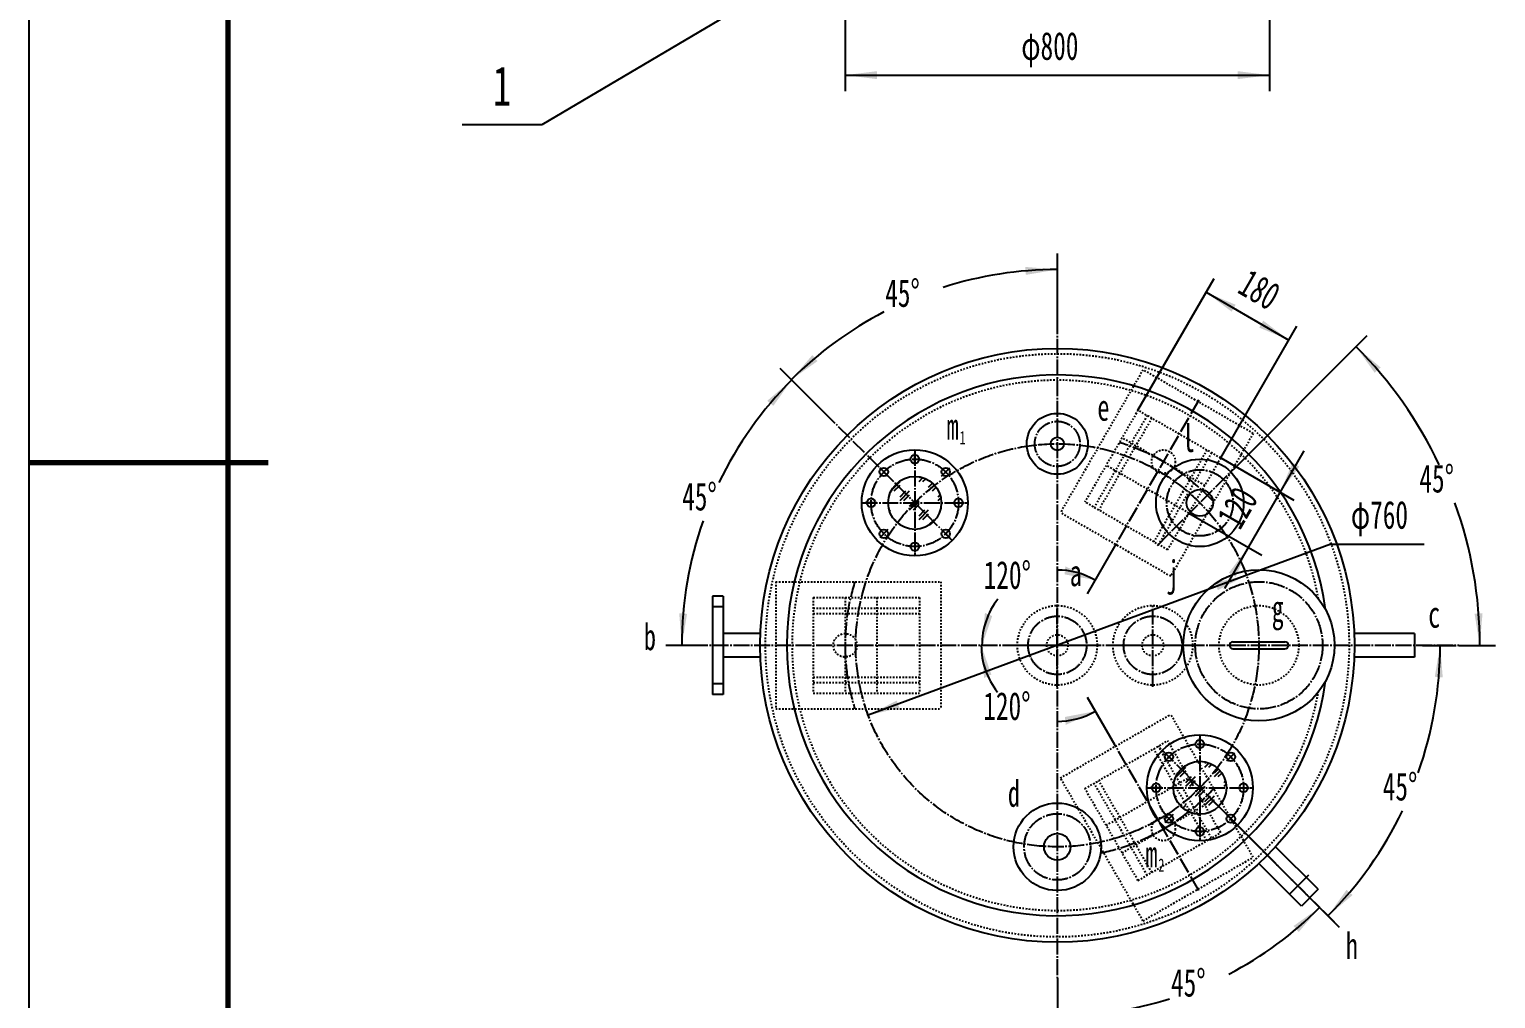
# Model space of a CAD drawing. Header units: millimetres. Extents: x -3150 to 3150, y -4455 to 4455.
# Drawn here: x -3150 to -386, y -1011 to 817 of the extents above; entities that cross this region are included whole.
import ezdxf

# ---------------------------------------------------------------- set-up
doc = ezdxf.new("R2010")
doc.units = ezdxf.units.MM
doc.linetypes.add('EB_DASH', pattern=[6, 3, -3])
doc.linetypes.add('EB_DASHDOT', pattern=[39, 30, -3, 3, -3])
for name, color, linetype, lineweight in [('CAXAEB0', 7, 'Continuous', 70), ('CAXA中心线层', 1, 'EB_DASHDOT', 25), ('CAXA剖面线层', 4, 'Continuous', 25), ('CAXA尺寸线层', 3, 'Continuous', 25), ('CAXA细实线层', 7, 'Continuous', 25)]:
    doc.layers.add(name, color=color, linetype=linetype, lineweight=lineweight)
doc.styles.add('标准', font='SimSun.ttf', dxfattribs={"width": 0.667})
doc.dimstyles.new('标准', dxfattribs={"dimscale": 225, "dimtxt": 3.5, "dimasz": 4, "dimexe": 2, "dimexo": 0, "dimtad": 1, "dimdsep": 46, "dimtxsty": '标准', "dimcen": 0, "dimdle": 6, "dimazin": 2, "dimtfac": 1, "dimtdec": 3, "dimtmove": 0, "dimatfit": 3, "dimfxl": 0, "dimtolj": 1, "dimtzin": 0, "dimarcsym": 0})

# ---------------------------------------------------------------- blocks, each defined once
blk = doc.blocks.new('CAXBLOCK0', base_point=(3000, -4305))
at = {"layer": 'CAXAEB0', "color": 0, "linetype": 'Continuous', "lineweight": 25}
blk.add_line((-3150, -4455), (-3150, 4455), dxfattribs=at)
at = {"layer": 'CAXAEB0', "color": 0, "linetype": 'Continuous', "lineweight": 70}
for p, q in [((-2775, -4305), (-2775, 4305)), ((-3150, 0), (-2700, 0))]:
    blk.add_line(p, q, dxfattribs=at)
blk = doc.blocks.new('*CAXBLOCK1011')
at = {"layer": 'CAXA尺寸线层', "linetype": 'Continuous', "lineweight": 25}
for points in [[(-1612.2, 730.3), (-1552.2, 737.8), (-1552.2, 722.8)], [(-812.2, 730.3), (-872.2, 737.8), (-872.2, 722.8)]]:
    blk.add_hatch(color=0, dxfattribs=at).paths.add_polyline_path(points, flags=0)
at = {"layer": 'CAXA尺寸线层', "color": 0, "linetype": 'Continuous', "lineweight": 25}
for p, q in [((-812.2, 946.9), (-812.2, 700.3)), ((-1612.2, 904.7), (-1612.2, 700.3)), ((-1612.2, 730.3), (-812.2, 730.3))]:
    blk.add_line(p, q, dxfattribs=at)
at = {"layer": 'CAXA尺寸线层', "color": 0, "linetype": 'Continuous', "lineweight": 25, "insert": (-1280.1, 811.6), "char_height": 52.5, "attachment_point": 1, "style": '标准'}
blk.add_mtext('\\fSimSun|b0|i0|p34;φ800', dxfattribs=at)
blk = doc.blocks.new('CAXBLOCK28')
at = {"layer": 'CAXA尺寸线层', "color": 6, "linetype": 'Continuous', "lineweight": 25, "attachment_point": 1, "style": '标准'}
for s, insert, char_height in [('\\fSimSun|b0|i0|p34;m', (-1420.9, 92.8), 50), ('\\fSimSun|b0|i0|p34;1', (-1396.4, 59.1), 25)]:
    blk.add_mtext(s, dxfattribs=dict(at, insert=insert, char_height=char_height))
blk = doc.blocks.new('CAXBLOCK29')
at = {"layer": 'CAXA尺寸线层', "color": 6, "linetype": 'Continuous', "lineweight": 25, "attachment_point": 1, "style": '标准'}
for s, insert, char_height in [('\\fSimSun|b0|i0|p34;m', (-1046.3, -713.5), 50), ('\\fSimSun|b0|i0|p34;2', (-1021.8, -747.2), 25)]:
    blk.add_mtext(s, dxfattribs=dict(at, insert=insert, char_height=char_height))
blk = doc.blocks.new('*CAXBLOCK3031')
at = {"layer": 'CAXA尺寸线层', "linetype": 'Continuous', "lineweight": 25}
for points in [[(-1712.8, 155.5), (-1747.6, 106.5), (-1759.1, 116.1)], [(-1920.1, -345.1), (-1910.1, -285.8), (-1925, -284.5)]]:
    blk.add_hatch(color=0, dxfattribs=at).paths.add_polyline_path(points, flags=0)
at = {"layer": 'CAXA尺寸线层', "color": 0, "linetype": 'Continuous', "lineweight": 25}
for p, q in [((-1640.8, 83.5), (-1734, 176.7)), ((-1900.8, -345.1), (-1950.1, -345.1))]:
    blk.add_line(p, q, dxfattribs=at)
for start, end in [(135, 154.3109), (160.6172, 180)]:
    blk.add_arc((-1212.2, -345.1), 707.9, start, end, dxfattribs=at)
at = {"layer": 'CAXA尺寸线层', "color": 0, "linetype": 'Continuous', "lineweight": 25, "insert": (-1919.4, -38.2), "char_height": 52.5, "attachment_point": 1, "style": '标准'}
blk.add_mtext('\\fSimSun|b0|i0|p34;45{%%D}', dxfattribs=at)
blk = doc.blocks.new('*CAXBLOCK3132')
at = {"layer": 'CAXA尺寸线层', "linetype": 'Continuous', "lineweight": 25}
for points in [[(-1212.2, 363.7), (-1271.5, 353.6), (-1272.8, 368.6)], [(-1713.4, 156.1), (-1664.4, 190.9), (-1674, 202.4)]]:
    blk.add_hatch(color=0, dxfattribs=at).paths.add_polyline_path(points, flags=0)
at = {"layer": 'CAXA尺寸线层', "color": 0, "linetype": 'Continuous', "lineweight": 25}
for p, q in [((-1212.2, 271.8), (-1212.2, 393.7)), ((-1640.8, 83.5), (-1734.6, 177.3))]:
    blk.add_line(p, q, dxfattribs=at)
for start, end in [(90, 107.6908), (117.4831, 135)]:
    blk.add_arc((-1212.2, -345.1), 708.7, start, end, dxfattribs=at)
at = {"layer": 'CAXA尺寸线层', "color": 0, "linetype": 'Continuous', "lineweight": 25, "insert": (-1536.7, 345.7), "char_height": 52.5, "attachment_point": 1, "style": '标准'}
blk.add_mtext('\\fSimSun|b0|i0|p34;45{%%D}', dxfattribs=at)
blk = doc.blocks.new('*CAXBLOCK3233')
at = {"layer": 'CAXA尺寸线层', "linetype": 'Continuous', "lineweight": 25}
for points in [[(-717.8, -839.5), (-766.8, -874.3), (-757.2, -885.8)], [(-1212.2, -1044.3), (-1153, -1034.2), (-1151.7, -1049.2)]]:
    blk.add_hatch(color=0, dxfattribs=at).paths.add_polyline_path(points, flags=0)
at = {"layer": 'CAXA尺寸线层', "color": 0, "linetype": 'Continuous', "lineweight": 25}
for p, q in [((-921.3, -636), (-696.6, -860.7)), ((-1212.2, -973), (-1212.2, -1074.3))]:
    blk.add_line(p, q, dxfattribs=at)
for start, end in [(297.5521, 315), (270, 287.6266)]:
    blk.add_arc((-1212.2, -345.1), 699.2, start, end, dxfattribs=at)
at = {"layer": 'CAXA尺寸线层', "color": 0, "linetype": 'Continuous', "lineweight": 25, "insert": (-997.9, -955.1), "char_height": 52.5, "attachment_point": 1, "style": '标准'}
blk.add_mtext('\\fSimSun|b0|i0|p34;45{%%D}', dxfattribs=at)
blk = doc.blocks.new('*CAXBLOCK3334')
at = {"layer": 'CAXA尺寸线层', "linetype": 'Continuous', "lineweight": 25}
for points in [[(-490.7, -345.1), (-500.7, -404.4), (-485.7, -405.6)], [(-702, -855.3), (-667.1, -806.3), (-655.7, -816)]]:
    blk.add_hatch(color=0, dxfattribs=at).paths.add_polyline_path(points, flags=0)
at = {"layer": 'CAXA尺寸线层', "color": 0, "linetype": 'Continuous', "lineweight": 25}
for p, q in [((-523.7, -345.1), (-460.7, -345.1)), ((-921.3, -636), (-680.8, -876.5))]:
    blk.add_line(p, q, dxfattribs=at)
for start, end in [(340.5586, 0), (315, 334.3721)]:
    blk.add_arc((-1212.2, -345.1), 721.5, start, end, dxfattribs=at)
at = {"layer": 'CAXA尺寸线层', "color": 0, "linetype": 'Continuous', "lineweight": 25, "insert": (-598.8, -585.2), "char_height": 52.5, "attachment_point": 1, "style": '标准'}
blk.add_mtext('\\fSimSun|b0|i0|p34;45{%%D}', dxfattribs=at)
blk = doc.blocks.new('*CAXBLOCK3435')
at = {"layer": 'CAXA尺寸线层', "linetype": 'Continuous', "lineweight": 25}
for points in [[(-931.8, 320.7), (-876.1, 297.2), (-883.6, 284.2)], [(-775.9, 230.7), (-824.1, 267.2), (-831.6, 254.2)]]:
    blk.add_hatch(color=0, dxfattribs=at).paths.add_polyline_path(points, flags=0)
at = {"layer": 'CAXA尺寸线层', "color": 0, "linetype": 'Continuous', "lineweight": 25}
for p, q in [((-1060.2, 98.3), (-916.8, 346.7)), ((-931.8, 320.7), (-775.9, 230.7)), ((-904.3, 8.3), (-760.9, 256.7))]:
    blk.add_line(p, q, dxfattribs=at)
at = {"layer": 'CAXA尺寸线层', "color": 0, "linetype": 'Continuous', "lineweight": 25, "insert": (-848.9, 366.7), "char_height": 52.5, "attachment_point": 1, "rotation": 330, "style": '标准'}
blk.add_mtext('\\fSimSun|b0|i0|p34;180', dxfattribs=at)
blk = doc.blocks.new('*CAXBLOCK3536')
at = {"layer": 'CAXA尺寸线层', "linetype": 'Continuous', "lineweight": 25}
for points in [[(-792.4, -56.3), (-756, -8.1), (-768.9, -0.6)], [(-852.4, -160.2), (-876, -215.9), (-888.9, -208.4)]]:
    blk.add_hatch(color=0, dxfattribs=at).paths.add_polyline_path(points, flags=0)
at = {"layer": 'CAXA尺寸线层', "color": 0, "linetype": 'Continuous', "lineweight": 25}
for p, q in [((-904.3, 8.3), (-766.5, -71.3)), ((-747.4, 21.7), (-897.4, -238.1)), ((-964.3, -95.6), (-826.5, -175.2))]:
    blk.add_line(p, q, dxfattribs=at)
at = {"layer": 'CAXA尺寸线层', "color": 0, "linetype": 'Continuous', "lineweight": 25, "insert": (-913.5, -103.3), "char_height": 52.5, "attachment_point": 1, "rotation": 60, "style": '标准'}
blk.add_mtext('\\fSimSun|b0|i0|p34;120', dxfattribs=at)
blk = doc.blocks.new('*CAXBLOCK3637')
at = {"layer": 'CAXA尺寸线层', "linetype": 'Continuous', "lineweight": 25}
for points in [[(-1355.7, -345.1), (-1336.5, -400.3), (-1350.2, -406.4)], [(-1140.5, -469.3), (-1198, -480.2), (-1196.4, -495.2)]]:
    blk.add_hatch(color=0, dxfattribs=at).paths.add_polyline_path(points, flags=0)
at = {"layer": 'CAXA尺寸线层', "color": 0, "linetype": 'Continuous', "lineweight": 25}
blk.add_line((-1103.9, -532.7), (-1155.5, -443.3), dxfattribs=at)
for start, end in [(180, 217.9737), (269.501, 300)]:
    blk.add_arc((-1212.2, -345.1), 143.4, start, end, dxfattribs=at)
at = {"layer": 'CAXA尺寸线层', "color": 0, "linetype": 'Continuous', "lineweight": 25, "insert": (-1351.8, -433.3), "char_height": 52.5, "attachment_point": 1, "style": '标准'}
blk.add_mtext('\\fSimSun|b0|i0|p34;120{%%D}', dxfattribs=at)
blk = doc.blocks.new('*CAXBLOCK3738')
at = {"layer": 'CAXA尺寸线层', "linetype": 'Continuous', "lineweight": 25}
for points in [[(-1141.2, -222), (-1198.6, -211.2), (-1197.1, -196.2)], [(-1354.3, -345.1), (-1335, -289.9), (-1348.7, -283.8)]]:
    blk.add_hatch(color=0, dxfattribs=at).paths.add_polyline_path(points, flags=0)
at = {"layer": 'CAXA尺寸线层', "color": 0, "linetype": 'Continuous', "lineweight": 25}
blk.add_line((-1103.9, -157.4), (-1156.2, -248), dxfattribs=at)
for start, end in [(60, 90.2306), (142.1999, 180)]:
    blk.add_arc((-1212.2, -345.1), 142.1, start, end, dxfattribs=at)
at = {"layer": 'CAXA尺寸线层', "color": 0, "linetype": 'Continuous', "lineweight": 25, "insert": (-1351.1, -186.1), "char_height": 52.5, "attachment_point": 1, "style": '标准'}
blk.add_mtext('\\fSimSun|b0|i0|p34;120{%%D}', dxfattribs=at)
blk = doc.blocks.new('*CAXBLOCK3839')
at = {"layer": 'CAXA尺寸线层', "linetype": 'Continuous', "lineweight": 25}
for points in [[(-855.9, -213.1), (-909.6, -241), (-914.8, -226.9)], [(-1568.6, -477), (-1509.7, -463.2), (-1514.9, -449.2)]]:
    blk.add_hatch(color=0, dxfattribs=at).paths.add_polyline_path(points, flags=0)
at = {"layer": 'CAXA尺寸线层', "color": 0, "linetype": 'Continuous', "lineweight": 25}
for q in [(-1568.6, -477), (-520.5, -154)]:
    blk.add_line((-696.5, -154), q, dxfattribs=at)
at = {"layer": 'CAXA尺寸线层', "color": 0, "linetype": 'Continuous', "lineweight": 25, "insert": (-658.8, -72.7), "char_height": 52.5, "attachment_point": 1, "style": '标准'}
blk.add_mtext('\\fSimSun|b0|i0|p34;φ760', dxfattribs=at)
blk = doc.blocks.new('CAXBLOCK39')
at = {"layer": 'CAXAEB0', "color": 0, "linetype": 'Continuous', "lineweight": 25}
for p, q in [((-987.8, -592.7), (-969.9, -574.7)), ((-933.9, -567.6), (-931.6, -565.2)), ((-933.9, -574.7), (-926.1, -566.9)), ((-926.8, -574.7), (-921.1, -569.1)), ((-916, -585.5), (-908.5, -578.1)), ((-980.6, -592.7), (-969.9, -581.9)), ((-969.9, -610.7), (-951.9, -592.7)), ((-969.9, -603.5), (-959.1, -592.7)), ((-962.7, -610.7), (-951.9, -599.9)), ((-916, -592.7), (-905.1, -581.8)), ((-908.8, -592.7), (-902, -585.9)), ((-898, -603.5), (-895.3, -600.7)), ((-898, -610.7), (-894, -606.7)), ((-990.4, -631.2), (-987.8, -628.6)), ((-951.9, -621.4), (-944.2, -613.8)), ((-951.9, -628.6), (-943.5, -620.3)), ((-944.7, -628.6), (-943.5, -627.4)), ((-944.2, -613.8), (-943.5, -613.1)), ((-943.5, -613.1), (-941.1, -610.7)), ((-943.5, -620.3), (-937, -613.8)), ((-943.5, -627.4), (-933.9, -617.8)), ((-937, -613.8), (-933.9, -610.7)), ((-933.9, -646.6), (-916, -628.6)), ((-933.9, -639.4), (-923.2, -628.6)), ((-988.2, -636.2), (-987.8, -635.8)), ((-979.2, -648.8), (-977.1, -646.6)), ((-975.5, -652.2), (-969.9, -646.6)), ((-971.4, -655.3), (-969.9, -653.8)), ((-926.8, -646.6), (-916, -635.8))]:
    blk.add_line(p, q, dxfattribs=at)
blk = doc.blocks.new('CAXBLOCK40')
at = {"layer": 'CAXAEB0', "color": 0, "linetype": 'Continuous', "lineweight": 25}
for p, q in [((-1472.8, -28.7), (-1471.3, -27.3)), ((-1524.4, -51.6), (-1508.7, -35.9)), ((-1519.5, -53.9), (-1508.7, -43.1)), ((-1508.7, -71.8), (-1490.7, -53.9)), ((-1508.7, -64.7), (-1497.9, -53.9)), ((-1472.8, -35.9), (-1465.6, -28.8)), ((-1465.6, -35.9), (-1460.4, -30.8)), ((-1454.8, -46.7), (-1447.4, -39.3)), ((-1454.8, -53.9), (-1443.8, -42.9)), ((-1447.6, -53.9), (-1440.6, -46.8)), ((-1501.5, -71.8), (-1490.7, -61.1)), ((-1490.7, -82.6), (-1484.5, -76.4)), ((-1490.7, -89.8), (-1480.9, -80)), ((-1484.5, -76.4), (-1480.9, -72.8)), ((-1480.9, -72.8), (-1479.9, -71.8)), ((-1480.9, -80), (-1477.3, -76.4)), ((-1480.9, -87.2), (-1472.8, -79)), ((-1477.3, -76.4), (-1472.8, -71.8)), ((-1436.8, -64.7), (-1433.3, -61.1)), ((-1436.8, -71.8), (-1431.9, -66.9)), ((-1528.5, -91.7), (-1526.6, -89.8)), ((-1518, -109.9), (-1515.9, -107.8)), ((-1514.4, -113.5), (-1508.7, -107.8)), ((-1483.5, -89.8), (-1480.9, -87.2)), ((-1472.8, -107.8), (-1454.8, -89.8)), ((-1472.8, -100.6), (-1462, -89.8)), ((-1465.6, -107.8), (-1454.8, -97)), ((-1454.8, -118.5), (-1444, -107.8)), ((-1510.5, -116.7), (-1508.7, -114.9))]:
    blk.add_line(p, q, dxfattribs=at)
blk = doc.blocks.new('CAXBLOCK59', base_point=(-2333.9, 636.7))
at = {"layer": 'CAXAEB0', "linetype": 'Continuous', "lineweight": 25}
blk.add_hatch(color=0, dxfattribs=at).paths.add_polyline_path([(-1615.9, 968.1), (-1615.9, 966.9), (-1616.2, 965.8), (-1616.7, 964.7), (-1617.3, 963.7), (-1618.1, 962.8), (-1618.9, 962), (-1619.9, 961.4), (-1621, 960.9), (-1622.2, 960.7), (-1623.4, 960.6), (-1624.5, 960.7), (-1625.7, 960.9), (-1626.8, 961.4), (-1627.8, 962), (-1628.7, 962.8), (-1629.4, 963.7), (-1630, 964.7), (-1630.5, 965.8), (-1630.8, 966.9), (-1630.9, 968.1), (-1630.8, 969.2), (-1630.5, 970.4), (-1630, 971.5), (-1629.4, 972.5), (-1628.7, 973.4), (-1627.8, 974.1), (-1626.8, 974.8), (-1625.7, 975.2), (-1624.5, 975.5), (-1623.4, 975.6), (-1622.2, 975.5), (-1621, 975.2), (-1619.9, 974.8), (-1618.9, 974.1), (-1618.1, 973.4), (-1617.3, 972.5), (-1616.7, 971.5), (-1616.2, 970.4), (-1615.9, 969.2)], flags=0)
at = {"layer": 'CAXAEB0', "color": 0, "linetype": 'Continuous', "lineweight": 25}
for p, q in [((-1623.4, 968.1), (-2183.9, 636.7)), ((-2183.9, 636.7), (-2333.9, 636.7))]:
    blk.add_line(p, q, dxfattribs=at)
at = {"layer": 'CAXAEB0', "color": 0, "linetype": 'Continuous', "lineweight": 25, "insert": (-2276, 747.5), "char_height": 75, "attachment_point": 1, "style": '标准'}
blk.add_mtext('\\fSimSun|b0|i0|p34;1', dxfattribs=at)
blk = doc.blocks.new('CAXBLOCK58', base_point=(-1623.4, 968.1))
at = {"layer": 'CAXAEB0', "color": 0, "linetype": 'ByBlock', "lineweight": -2}
blk.add_blockref('CAXBLOCK59', (-2333.9, 636.7), dxfattribs=at)
blk = doc.blocks.new('*CAXBLOCK155155')
at = {"layer": 'CAXA尺寸线层', "linetype": 'Continuous', "lineweight": 25}
for points in [[(-649.2, 218), (-614.1, 169.1), (-602.7, 178.9)], [(-416, -345.1), (-425.7, -285.7), (-410.7, -284.5)]]:
    blk.add_hatch(color=0, dxfattribs=at).paths.add_polyline_path(points, flags=0)
at = {"layer": 'CAXA尺寸线层', "color": 0, "linetype": 'Continuous', "lineweight": 25}
for p, q in [((-876.6, -9.4), (-628, 239.2)), ((-455.7, -345.1), (-386, -345.1))]:
    blk.add_line(p, q, dxfattribs=at)
for start, end in [(25.3309, 45), (0, 19.7259)]:
    blk.add_arc((-1212.2, -345.1), 796.3, start, end, dxfattribs=at)
at = {"layer": 'CAXA尺寸线层', "color": 0, "linetype": 'Continuous', "lineweight": 25, "insert": (-529.8, -4.4), "char_height": 52.5, "attachment_point": 1, "style": '标准'}
blk.add_mtext('\\fSimSun|b0|i0|p34;45{%%D}', dxfattribs=at)

msp = doc.modelspace()

# ---------------------------------------------------------------- linework, layer by layer
at = {"layer": 'CAXA中心线层', "linetype": 'EB_DASHDOT', "lineweight": 25}
for p, q in [((-1212.242, 271.795), (-1212.242, -972.984)), ((-945.353, 117.209), (-1103.914, -157.428)), ((-1410.232, -147.067), (-1640.783, 83.484)), ((-1480.942, 23.643), (-1480.942, -176.357)), ((-1480.942, -4.857), (-1480.942, 17.143)), ((-1531.501, -25.798), (-1547.057, -10.242)), ((-1430.384, -25.798), (-1414.828, -10.242)), ((-1023.678, -156.493), (-876.619, -9.435)), ((-1580.942, -76.357), (-1380.942, -76.357)), ((-1552.442, -76.357), (-1574.442, -76.357)), ((-1409.442, -76.357), (-1387.442, -76.357)), ((-1531.501, -126.915), (-1547.057, -142.471)), ((-1430.384, -126.915), (-1414.828, -142.471)), ((-1480.942, -147.857), (-1480.942, -169.857)), ((-1212.242, -423.057), (-1212.242, -267.057)), ((-1032.242, -423.057), (-1032.242, -267.057)), ((-1900.77, -345.057), (-455.698, -345.057)), ((-1290.242, -345.057), (-1134.242, -345.057)), ((-1110.242, -345.057), (-954.242, -345.057)), ((-943.541, -513.758), (-943.541, -713.758)), ((-943.541, -542.258), (-943.541, -520.258)), ((-945.353, -807.323), (-1103.914, -532.687)), ((-690.028, -867.271), (-1021.909, -535.39)), ((-994.099, -563.2), (-1009.656, -547.643)), ((-892.983, -563.2), (-877.427, -547.643)), ((-1043.541, -613.758), (-843.541, -613.758)), ((-1015.041, -613.758), (-1037.041, -613.758)), ((-872.041, -613.758), (-850.041, -613.758)), ((-994.099, -664.316), (-1009.656, -679.872)), ((-943.541, -685.258), (-943.541, -707.258)), ((-892.983, -664.316), (-877.427, -679.872))]:
    msp.add_line(p, q, dxfattribs=at)
at = {"layer": 'CAXA中心线层', "color": 1, "linetype": 'Continuous', "lineweight": 25}
for p, q in [((-1842.242, -272.557), (-1862.242, -272.557)), ((-1842.242, -417.557), (-1862.242, -417.557))]:
    msp.add_line(p, q, dxfattribs=at)
at = {"layer": 'CAXA中心线层', "linetype": 'EB_DASHDOT', "lineweight": 25}
for centre, radius in [((-1212.242, 34.943), 42.5), ((-1212.242, -345.057), 380), ((-1480.942, -76.357), 82.5), ((-943.541, -76.357), 62.5), ((-832.242, -345.057), 120), ((-1212.242, -345.057), 55), ((-1032.242, -345.057), 55), ((-943.541, -613.758), 82.5), ((-1212.242, -725.057), 62.5)]:
    msp.add_circle(centre, radius, dxfattribs=at)
for start, end in [(42.542397, 73.002878), (162.542397, 197.457603), (281.78334, 317.797614)]:
    msp.add_arc((-1212.242, -345.057), 400, start, end, dxfattribs=at)
at = {"layer": 'CAXA细实线层', "color": 131, "linetype": 'EB_DASH', "lineweight": 25}
for p, q in [((-1050.776, 174.611), (-1206.337, -94.83)), ((-842.93, 54.611), (-1050.776, 174.611)), ((-1060.184, 98.315), (-1160.184, -74.891)), ((-1042.864, 88.315), (-1142.864, -84.891)), ((-1034.203, 83.315), (-1134.203, -89.891)), ((-904.3, 8.315), (-1060.184, 98.315)), ((-934.3, -43.647), (-1090.184, 46.353)), ((-842.93, 54.611), (-998.491, -214.83)), ((-930.28, 23.315), (-1030.28, -149.891)), ((-921.62, 18.315), (-1021.62, -154.891)), ((-904.3, 8.315), (-1004.3, -164.891)), ((-964.3, -95.609), (-1120.184, -5.609)), ((-1004.3, -164.891), (-1160.184, -74.891)), ((-998.491, -214.83), (-1206.337, -94.83)), ((-1743.02, -225.057), (-1431.898, -225.057)), ((-1743.02, -225.057), (-1743.02, -465.057)), ((-1431.898, -225.057), (-1431.898, -465.057)), ((-1672.242, -255.057), (-1472.242, -255.057)), ((-1672.242, -255.057), (-1672.242, -435.057)), ((-1672.242, -275.057), (-1472.242, -275.057)), ((-1612.242, -255.057), (-1612.242, -435.057)), ((-1552.242, -255.057), (-1552.242, -435.057)), ((-1472.242, -255.057), (-1472.242, -435.057)), ((-1672.242, -285.057), (-1472.242, -285.057)), ((-1672.242, -405.057), (-1472.242, -405.057)), ((-1672.242, -415.057), (-1472.242, -415.057)), ((-1672.242, -435.057), (-1472.242, -435.057)), ((-1743.02, -465.057), (-1431.898, -465.057)), ((-1206.337, -595.285), (-998.491, -475.285)), ((-842.93, -744.725), (-998.491, -475.285)), ((-1160.184, -615.224), (-1004.3, -525.224)), ((-930.28, -713.429), (-1030.28, -540.224)), ((-921.62, -708.429), (-1021.62, -535.224)), ((-904.3, -698.429), (-1004.3, -525.224)), ((-1050.776, -864.725), (-1206.337, -595.285)), ((-1042.864, -778.429), (-1142.864, -605.224)), ((-1034.203, -773.429), (-1134.203, -600.224)), ((-1120.184, -684.506), (-964.3, -594.506)), ((-1060.184, -788.429), (-1160.184, -615.224)), ((-1090.184, -736.467), (-934.3, -646.467)), ((-1060.184, -788.429), (-904.3, -698.429)), ((-1050.776, -864.725), (-842.93, -744.725))]:
    msp.add_line(p, q, dxfattribs=at)
at = {"layer": 'CAXA细实线层', "linetype": 'Continuous', "lineweight": 25}
for p, q in [((-1862.242, -252.557), (-1862.242, -437.557)), ((-1842.242, -252.557), (-1862.242, -252.557)), ((-1842.242, -252.557), (-1842.242, -437.557)), ((-1771.79, -322.557), (-1842.242, -322.557)), ((-539.037, -322.613), (-652.692, -322.613)), ((-539.037, -322.613), (-539.037, -367.501)), ((-881.361, -338.608), (-783.123, -338.608)), ((-881.361, -351.506), (-783.123, -351.506)), ((-1771.79, -367.557), (-1842.242, -367.557)), ((-539.037, -367.501), (-652.692, -367.501)), ((-1842.242, -437.557), (-1862.242, -437.557)), ((-720.344, -805.215), (-800.71, -724.849)), ((-752.084, -836.955), (-832.45, -756.589)), ((-774.417, -814.622), (-737.982, -778.187)), ((-720.344, -805.215), (-752.084, -836.955))]:
    msp.add_line(p, q, dxfattribs=at)
for centre, radius in [((-1212.242, -345.057), 560), ((-1212.242, 34.943), 57.5), ((-1212.242, 34.943), 12.5), ((-1480.942, -76.357), 100), ((-1480.942, 6.143), 8), ((-943.541, -76.357), 82.5), ((-1539.279, -18.02), 8), ((-1480.942, -76.357), 50), ((-1422.606, -18.02), 8), ((-943.541, -76.357), 25), ((-1563.442, -76.357), 8), ((-1398.442, -76.357), 8), ((-1539.279, -134.693), 8), ((-1422.606, -134.693), 8), ((-1480.942, -158.857), 8), ((-832.242, -345.057), 142.5), ((-943.541, -613.758), 100), ((-943.541, -531.258), 8), ((-1001.878, -555.421), 8), ((-885.205, -555.421), 8), ((-943.541, -613.758), 50), ((-1026.041, -613.758), 8), ((-861.041, -613.758), 8), ((-1212.242, -725.057), 82.5), ((-1001.878, -672.094), 8), ((-943.541, -696.258), 8), ((-885.205, -672.094), 8), ((-1212.242, -725.057), 25)]:
    msp.add_circle(centre, radius, dxfattribs=at)
at = {"layer": 'CAXA细实线层', "linetype": 'EB_DASH', "lineweight": 25}
for centre, radius in [((-1212.242, -345.057), 550), ((-1212.242, -345.057), 75), ((-1032.242, -345.057), 75), ((-832.242, -345.057), 75), ((-1212.242, -345.057), 20), ((-1032.242, -345.057), 20)]:
    msp.add_circle(centre, radius, dxfattribs=at)
at = {"layer": 'CAXA细实线层', "color": 131, "linetype": 'EB_DASH', "lineweight": 25}
for centre in [(-1012.242, 1.353), (-1612.242, -345.057), (-1012.242, -691.467)]:
    msp.add_circle(centre, 22.217, dxfattribs=at)
at = {"layer": 'CAXA细实线层', "linetype": 'Continuous', "lineweight": 25}
for centre, radius, start, end in [((-1212.242, -345.057), 510, 7.601557, 352.398443), ((-881.361, -345.057), 6.449, 90, 270), ((-783.123, -345.057), 6.449, 270, 90)]:
    msp.add_arc(centre, radius, start, end, dxfattribs=at)
at = {"layer": 'CAXA细实线层', "linetype": 'EB_DASH', "lineweight": 25}
msp.add_arc((-1212.242, -345.057), 500, 10.115, 349.885, dxfattribs=at)

# ---------------------------------------------------------------- block references
at = {"layer": 'CAXAEB0', "linetype": 'Continuous', "lineweight": 70}
msp.add_blockref('CAXBLOCK0', (3000, -4305), dxfattribs=at)
at = {"layer": 'CAXAEB0', "linetype": 'Continuous', "lineweight": 18}
msp.add_blockref('CAXBLOCK58', (-1623.354, 968.072), dxfattribs=at)
at = {"layer": 'CAXA剖面线层', "color": 6, "linetype": 'Continuous', "lineweight": 25}
for name in ['CAXBLOCK40', 'CAXBLOCK39']:
    msp.add_blockref(name, (0, 0), dxfattribs=at)
at = {"layer": 'CAXA尺寸线层', "color": 6, "linetype": 'Continuous', "lineweight": 25}
for name in ['CAXBLOCK28', 'CAXBLOCK29']:
    msp.add_blockref(name, (0, 0), dxfattribs=at)

# ---------------------------------------------------------------- texts
at = {"layer": 'CAXA尺寸线层', "color": 6, "linetype": 'Continuous', "lineweight": 25, "char_height": 50, "attachment_point": 1, "style": '标准'}
for s, insert in [('\\fSimSun|b0|i0|p34;e', (-1136.751, 128.517)), ('\\fSimSun|b0|i0|p34;j', (-1005.191, -184.823)), ('\\fSimSun|b0|i0|p34;a', (-1188.73, -183.383)), ('\\fSimSun|b0|i0|p34;g', (-808.027, -250.657)), ('\\fSimSun|b0|i0|p34;c', (-513.088, -261.827)), ('\\fSimSun|b0|i0|p34;b', (-1991.46, -304.061)), ('\\fSimSun|b0|i0|p34;d', (-1305.544, -599.566)), ('\\fSimSun|b0|i0|p34;h', (-668.522, -886.649))]:
    msp.add_mtext(s, dxfattribs=dict(at, insert=insert))
at = {"layer": 'CAXA尺寸线层', "linetype": 'Continuous', "lineweight": 25, "insert": (-976.709, 72.139), "char_height": 52.5, "attachment_point": 1, "style": '标准'}
msp.add_mtext('\\fSimSun|b0|i0|p34;l', dxfattribs=at)

# ---------------------------------------------------------------- dimensions: what is measured, and where the dimension line sits
at = {"layer": 'CAXA尺寸线层', "linetype": 'Continuous', "lineweight": 25}
dim = msp.add_linear_dim(base=(-1212.242, 775.666), p1=(-1612.242, 904.738), p2=(-812.242, 946.942), text='\\fSimSun;φ800', dimstyle='标准', dxfattribs=at)
dim.commit()
dim.dimension.update_dxf_attribs({"geometry": '*CAXBLOCK1011', "text_midpoint": (-1212.242, 785.041)})
for base, line1, line2, text, picture, middle in [((-1483.456, 309.712), ((-1212.242, 271.795), (-1212.242, -1088.421)), ((-1410.232, -147.067), (-1640.783, 83.484)), '\\fSimSun;45{%%D}', '*CAXBLOCK3132', (-1483.456, 309.712)), ((-944.656, -991.067), ((-1212.242, 271.795), (-1212.242, -972.984)), ((-921.341, -635.958), (-986.114, -571.185)), '\\fSimSun;45{%%D}', '*CAXBLOCK3233', (-944.656, -991.067)), ((-1866.214, -74.173), ((-1900.77, -345.057), (-455.698, -345.057)), ((-1410.232, -147.067), (-1640.783, 83.484)), '\\fSimSun;45{%%D}', '*CAXBLOCK3031', (-1866.214, -74.173)), ((-1283.281, -222.013), ((-945.353, 117.209), (-1103.914, -157.428)), ((-1900.77, -345.057), (-455.698, -345.057)), '\\fSimSun;120{%%D}', '*CAXBLOCK3738', (-1283.281, -222.013)), ((-545.623, -621.18), ((-921.341, -635.958), (-986.114, -571.185)), ((-523.714, -345.057), (-1968.786, -345.057)), '\\fSimSun;45{%%D}', '*CAXBLOCK3334', (-545.623, -621.18)), ((-1283.959, -469.274), ((-945.353, -807.323), (-1103.914, -532.687)), ((-1900.77, -345.057), (-455.698, -345.057)), '\\fSimSun;120{%%D}', '*CAXBLOCK3637', (-1283.959, -469.274))]:
    dim = msp.add_angular_dim_2l(base=base, line1=line1, line2=line2, text=text, dimstyle='标准', dxfattribs=at)
    dim.commit()
    dim.dimension.update_dxf_attribs({"geometry": picture, "text_midpoint": middle})
for base, p1, p2, angle, text, picture, middle in [((-831.169, 314.981), (-1060.184, 98.315), (-904.3, 8.315), 330, '\\fSimSun;180', '*CAXBLOCK3435', (-826.481, 323.1)), ((-861.71, -85.556), (-904.3, 8.315), (-964.3, -95.609), 240, '\\fSimSun;120', '*CAXBLOCK3536', (-869.829, -80.869))]:
    dim = msp.add_linear_dim(base=base, p1=p1, p2=p2, angle=angle, text=text, dimstyle='标准', dxfattribs=at)
    dim.commit()
    dim.dimension.update_dxf_attribs({"geometry": picture, "text_midpoint": middle})
at = {"layer": 'CAXA尺寸线层', "linetype": 'Continuous', "lineweight": 18}
dim = msp.add_angular_dim_2l(base=(-476.566, -40.33), line1=((-1900.77, -345.057), (-455.698, -345.057)), line2=((-1023.678, -156.493), (-876.619, -9.435)), text='\\fSimSun;45{%%D}', dimstyle='标准', dxfattribs=at)
dim.commit()
dim.dimension.update_dxf_attribs({"geometry": '*CAXBLOCK155155', "text_midpoint": (-476.566, -40.33)})
at = {"layer": 'CAXA尺寸线层', "linetype": 'Continuous', "lineweight": 25}
dim = msp.add_diameter_dim_2p(p1=(-1567.406, -480.18), p2=(-857.078, -209.934), text='\\fSimSun;φ760', dimstyle='标准', dxfattribs=at)
dim.commit()
dim.dimension.update_dxf_attribs({"geometry": '*CAXBLOCK3839', "text_midpoint": (-594.327, -99.939)})

doc.saveas('drawing.dxf')
